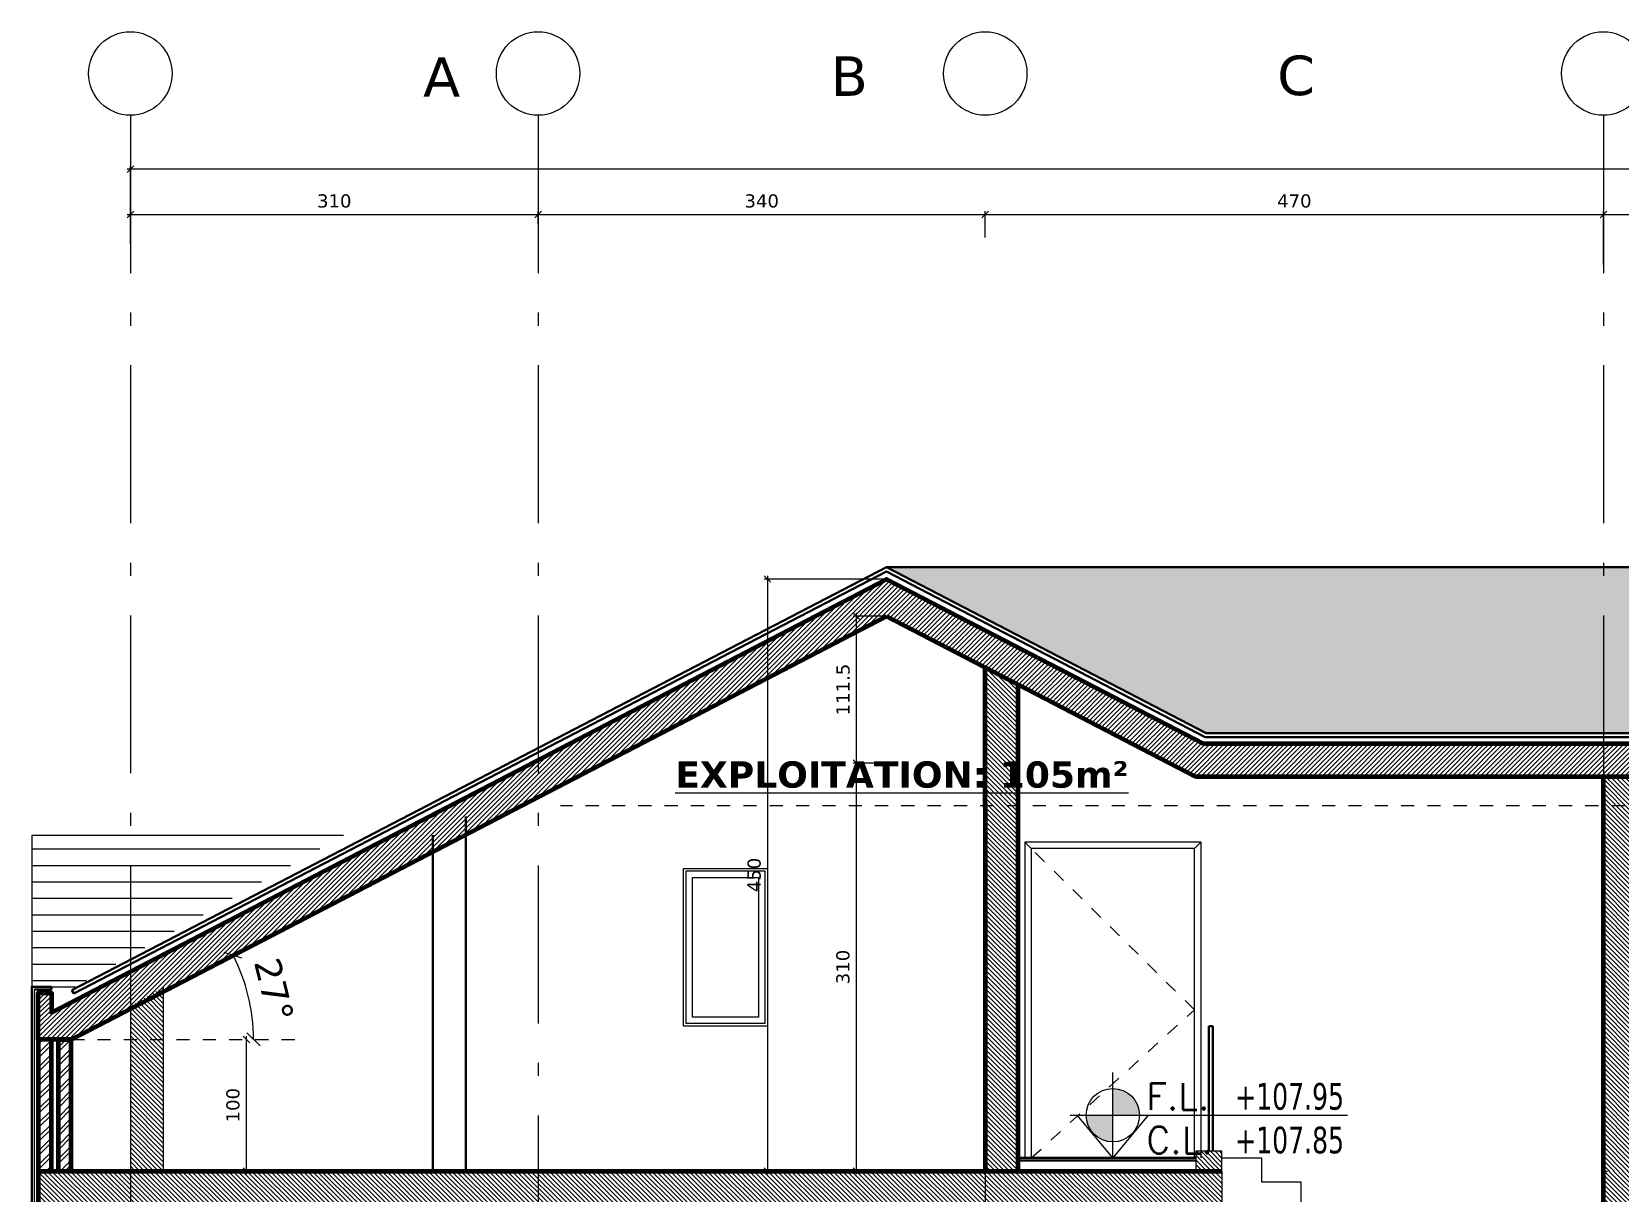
# Model space of a CAD drawing. Header units: inches. Extents: x -48 to 777, y -156 to 510.
# Drawn here: x 62.93 to 75, y 11.4 to 20.21 of the extents above; entities that cross this region are included whole.
import ezdxf
from ezdxf.enums import TextEntityAlignment as Align

# ---------------------------------------------------------------- set-up
doc = ezdxf.new("R2010")
doc.units = ezdxf.units.IN
doc.header["$MEASUREMENT"] = 0
for name, pattern in [('ACAD_ISO10W100', [18, 12, -3, 0, -3]), ('HIDDEN', [0.375, 0.25, -0.125]), ('NUHA', [1.45, 0.75, -0.25, 0.2, -0.25])]:
    doc.linetypes.add(name, pattern=pattern)
doc.layers.get('Defpoints').update_dxf_attribs({"lineweight": 5})
for name, color, linetype, lineweight in [('A-ANNOTATION', 34, 'Continuous', 5), ('A-AXIS ST', 251, 'ACAD_ISO10W100', 5), ('A-DIM', 9, 'Continuous', 5), ('A-DOORS', 38, 'Continuous', 20), ('A-HIDDEN', 254, 'HIDDEN', 5), ('A-PILLARS', 1, 'Continuous', 60), ('A-PROJECTION1', 6, 'Continuous', 30), ('A-Roof', 1, 'Continuous', 20), ('A-SIGNS1', 20, 'Continuous', 15), ('A-SIGNS2', 30, 'Continuous', 15), ('A-STAIRS', 135, 'Continuous', 20), ('A-TEXT', 50, 'Continuous', 15), ('A-WALLS', 7, 'Continuous', 60), ('A-WINDOWS', 4, 'Continuous', 20), ('C-GLASS', 162, 'Continuous', 30), ('C-STONE', 42, 'Continuous', 30), ('D-WOOD', 32, 'Continuous', 20), ('H-PILLARS', 61, 'Continuous', 5), ('H-WALLS', 51, 'Continuous', 5), ('H-WOOD', 26, 'Continuous', 5), ('Layer2', 4, 'Continuous', 20)]:
    doc.layers.add(name, color=color, linetype=linetype, lineweight=lineweight)
doc.layers.add('HH-DARK GREY', color=7, linetype='Continuous', lineweight=5, true_color=0x404040)
doc.styles.add('ROMAND', font='verdana.ttf')
doc.styles.add('ROMANS', font='romans__.ttf', dxfattribs={"height": 0.14})
doc.dimstyles.new('M-1.100', dxfattribs={"dimtxt": 0.2, "dimasz": 0.1, "dimexe": 0.05, "dimexo": 0.05, "dimgap": 0.1, "dimtad": 1, "dimlfac": 100, "dimrnd": 0.5, "dimzin": 9, "dimdsep": 46, "dimtxsty": 'ROMAND', "dimblk": 'OBLIQUE', "dimcen": 1, "dimdle": 0.05, "dimclrd": 256, "dimclre": 256, "dimclrt": 2, "dimadec": 0, "dimazin": 0, "dimtfac": 0.666667, "dimtmove": 2, "dimatfit": 3, "dimfxl": 0.04, "dimtolj": 1, "dimtzin": 5, "dimlwd": -1, "dimlwe": -1, "dimarcsym": 0})
doc.dimstyles.new('M-1.50', dxfattribs={"dimtxt": 0.1, "dimasz": 0.05, "dimexe": 0.025, "dimexo": 0.025, "dimgap": 0.05, "dimtad": 1, "dimlfac": 100, "dimrnd": 0.5, "dimzin": 9, "dimdsep": 46, "dimtxsty": 'ROMAND', "dimblk": 'OBLIQUE', "dimcen": 1, "dimdle": 0.025, "dimclrd": 256, "dimclre": 256, "dimclrt": 2, "dimadec": 0, "dimazin": 0, "dimtfac": 0.666667, "dimtmove": 2, "dimatfit": 3, "dimfxl": 0.04, "dimtolj": 1, "dimtzin": 5, "dimlwd": -1, "dimlwe": -1, "dimarcsym": 0})
pattern_1 = [(135, (-28.143537, -13.749103), (-0.0176776695, -0.0176776695), [])]
pattern_2 = [(45, (-347.3457, -293.51521), (-0.053033009, 0.053033009), []), (45, (-347.31035, -293.51521), (-0.053033009, 0.053033009), [])]

# ---------------------------------------------------------------- blocks, each defined once
blk = doc.blocks.new('_Oblique')
at = {"color": 0, "linetype": 'ByBlock', "lineweight": -2}
blk.add_line((-0.5, -0.5), (0.5, 0.5), dxfattribs=at)
blk = doc.blocks.new('*D948')
at = {"layer": 'A-DIM', "transparency": 16777216}
blk.add_line((64.567, 11.528), (64.567, 12.578), dxfattribs=at)
at = {"layer": 'Defpoints', "color": 0, "transparency": 16777216}
for p in [(64.567, 12.553), (64.567, 12.553), (64.567, 11.553)]:
    blk.add_point(p, dxfattribs=at)
at = {"layer": 'A-DIM', "transparency": 16777216, "xscale": 0.05, "yscale": 0.05, "zscale": 0.05}
for p, rotation in [((64.567, 12.553), 90), ((64.567, 11.553), 270)]:
    blk.add_blockref('_Oblique', p, dxfattribs=dict(at, rotation=rotation))
at = {"layer": 'A-DIM', "color": 2, "transparency": 16777216, "insert": (64.465, 12.053), "char_height": 0.1, "attachment_point": 5, "rotation": 90, "style": 'ROMAND'}
blk.add_mtext('\\A1;100', dxfattribs=at)
blk = doc.blocks.new('GXFHGCGFCD')
at = {"layer": 'A-SIGNS1', "linetype": 'NUHA'}
h = blk.add_hatch(color=256, dxfattribs=at)
h.paths.add_polyline_path([(90.3819, 61.3301), (90.3819, 61.1701), (90.5419, 61.1701, 0.414214)])
h.paths.add_polyline_path([(90.3819, 61.1701), (90.2219, 61.1701, 0.414214), (90.3819, 61.0101)])
at = {"layer": 'A-SIGNS1'}
for p, q in [((90.3819, 60.9141), (90.3819, 61.4261)), ((90.1259, 61.1701), (91.7898, 61.1701))]:
    blk.add_line(p, q, dxfattribs=at)
blk.add_circle((90.3819, 61.1701), 0.16, dxfattribs=at)
blk = doc.blocks.new('DGXFHXFGDFD')
at = {"layer": 'A-SIGNS1'}
blk.add_blockref('GXFHGCGFCD', (0, 0), dxfattribs=at)
at = {"layer": 'A-SIGNS2', "linetype": 'NUHA', "style": 'ROMANS'}
for s, p in [('F.L.', (90.5835, 61.2031)), ('C.L.', (90.5835, 60.9413))]:
    blk.add_text(s, height=0.16, dxfattribs=at).set_placement(p)
at = {"layer": 'A-SIGNS2', "style": 'ROMANS', "width": 0.910135, "flags": 4}
for tag, p, p2 in [('NIV.FINI', (91.1159, 61.2031), (91.7898, 61.2031)), ('NIV.BETON', (91.1159, 60.9413), (91.7898, 60.9413))]:
    blk.add_attdef(tag, text='', height=0.16, dxfattribs=at).set_placement(p, p2, align=Align.FIT)
blk = doc.blocks.new('*D789')
at = {"layer": 'A-DIM', "transparency": 16777216}
for p, q in [((69.41, 16.051), (68.505, 16.051)), ((68.53, 16.076), (68.53, 11.528)), ((69.41, 11.553), (68.505, 11.553))]:
    blk.add_line(p, q, dxfattribs=at)
at = {"layer": 'Defpoints', "color": 0, "transparency": 16777216}
for p in [(69.435, 16.051), (68.53, 11.553), (69.435, 11.553)]:
    blk.add_point(p, dxfattribs=at)
at = {"layer": 'A-DIM', "transparency": 16777216, "xscale": 0.05, "yscale": 0.05, "zscale": 0.05}
for p, rotation in [((68.53, 16.051), 90), ((68.53, 11.553), 270)]:
    blk.add_blockref('_Oblique', p, dxfattribs=dict(at, rotation=rotation))
at = {"layer": 'A-DIM', "color": 2, "transparency": 16777216, "insert": (68.428, 13.802), "char_height": 0.1, "attachment_point": 5, "rotation": 90, "style": 'ROMAND'}
blk.add_mtext('\\A1;450', dxfattribs=at)
blk = doc.blocks.new('*D790')
at = {"layer": 'A-DIM', "transparency": 16777216}
for p, q in [((69.41, 14.653), (69.18, 14.653)), ((69.205, 11.528), (69.205, 14.678)), ((69.41, 11.553), (69.18, 11.553))]:
    blk.add_line(p, q, dxfattribs=at)
at = {"layer": 'Defpoints', "color": 0, "transparency": 16777216}
for p in [(69.205, 14.653), (69.435, 14.653), (69.435, 11.553)]:
    blk.add_point(p, dxfattribs=at)
at = {"layer": 'A-DIM', "transparency": 16777216, "xscale": 0.05, "yscale": 0.05, "zscale": 0.05}
for p, rotation in [((69.205, 14.653), 90), ((69.205, 11.553), 270)]:
    blk.add_blockref('_Oblique', p, dxfattribs=dict(at, rotation=rotation))
at = {"layer": 'A-DIM', "color": 2, "transparency": 16777216, "insert": (69.103, 13.103), "char_height": 0.1, "attachment_point": 5, "rotation": 90, "style": 'ROMAND'}
blk.add_mtext('\\A1;310', dxfattribs=at)
blk = doc.blocks.new('*D791')
at = {"layer": 'A-DIM', "transparency": 16777216}
for p, q in [((69.41, 15.769), (69.18, 15.769)), ((69.205, 14.628), (69.205, 15.794)), ((69.41, 14.653), (69.18, 14.653))]:
    blk.add_line(p, q, dxfattribs=at)
at = {"layer": 'Defpoints', "color": 0, "transparency": 16777216}
for p in [(69.205, 15.769), (69.435, 15.769), (69.435, 14.653)]:
    blk.add_point(p, dxfattribs=at)
at = {"layer": 'A-DIM', "transparency": 16777216, "xscale": 0.05, "yscale": 0.05, "zscale": 0.05}
for p, rotation in [((69.205, 15.769), 90), ((69.205, 14.653), 270)]:
    blk.add_blockref('_Oblique', p, dxfattribs=dict(at, rotation=rotation))
at = {"layer": 'A-DIM', "color": 2, "transparency": 16777216, "insert": (69.104, 15.211), "char_height": 0.1, "attachment_point": 5, "rotation": 90, "style": 'ROMAND'}
blk.add_mtext('\\A1;111.5', dxfattribs=at)
blk = doc.blocks.new('*D846')
at = {"layer": 'A-DIM', "transparency": 16777216}
for p, q in [((63.66, 18.821), (66.81, 18.821)), ((63.685, 18.75), (63.685, 18.846)), ((66.785, 18.75), (66.785, 18.846))]:
    blk.add_line(p, q, dxfattribs=at)
at = {"layer": 'Defpoints', "color": 0, "transparency": 16777216}
for p in [(66.785, 18.821), (63.685, 18.725), (66.785, 18.725)]:
    blk.add_point(p, dxfattribs=at)
at = {"layer": 'A-DIM', "transparency": 16777216, "xscale": 0.05, "yscale": 0.05, "zscale": 0.05, "rotation": 180}
blk.add_blockref('_Oblique', (63.685, 18.821), dxfattribs=at)
at = {"layer": 'A-DIM', "transparency": 16777216, "xscale": 0.05, "yscale": 0.05, "zscale": 0.05}
blk.add_blockref('_Oblique', (66.785, 18.821), dxfattribs=at)
at = {"layer": 'A-DIM', "color": 2, "transparency": 16777216, "insert": (65.235, 18.923), "char_height": 0.1, "attachment_point": 5, "style": 'ROMAND'}
blk.add_mtext('\\A1;310', dxfattribs=at)
blk = doc.blocks.new('*D847')
at = {"layer": 'A-DIM', "transparency": 16777216}
for p, q in [((66.76, 18.821), (70.21, 18.821)), ((66.785, 18.75), (66.785, 18.846)), ((70.185, 18.647), (70.185, 18.846))]:
    blk.add_line(p, q, dxfattribs=at)
at = {"layer": 'Defpoints', "color": 0, "transparency": 16777216}
for p in [(70.185, 18.821), (66.785, 18.725), (70.185, 18.622)]:
    blk.add_point(p, dxfattribs=at)
at = {"layer": 'A-DIM', "transparency": 16777216, "xscale": 0.05, "yscale": 0.05, "zscale": 0.05, "rotation": 180}
blk.add_blockref('_Oblique', (66.785, 18.821), dxfattribs=at)
at = {"layer": 'A-DIM', "transparency": 16777216, "xscale": 0.05, "yscale": 0.05, "zscale": 0.05}
blk.add_blockref('_Oblique', (70.185, 18.821), dxfattribs=at)
at = {"layer": 'A-DIM', "color": 2, "transparency": 16777216, "insert": (68.485, 18.923), "char_height": 0.1, "attachment_point": 5, "style": 'ROMAND'}
blk.add_mtext('\\A1;340', dxfattribs=at)
blk = doc.blocks.new('*D848')
at = {"layer": 'A-DIM', "transparency": 16777216}
for p, q in [((70.16, 18.821), (74.91, 18.821)), ((70.185, 18.647), (70.185, 18.846)), ((74.885, 18.441), (74.885, 18.846))]:
    blk.add_line(p, q, dxfattribs=at)
at = {"layer": 'Defpoints', "color": 0, "transparency": 16777216}
for p in [(74.885, 18.821), (70.185, 18.622), (74.885, 18.416)]:
    blk.add_point(p, dxfattribs=at)
at = {"layer": 'A-DIM', "transparency": 16777216, "xscale": 0.05, "yscale": 0.05, "zscale": 0.05, "rotation": 180}
blk.add_blockref('_Oblique', (70.185, 18.821), dxfattribs=at)
at = {"layer": 'A-DIM', "transparency": 16777216, "xscale": 0.05, "yscale": 0.05, "zscale": 0.05}
blk.add_blockref('_Oblique', (74.885, 18.821), dxfattribs=at)
at = {"layer": 'A-DIM', "color": 2, "transparency": 16777216, "insert": (72.535, 18.923), "char_height": 0.1, "attachment_point": 5, "style": 'ROMAND'}
blk.add_mtext('\\A1;470', dxfattribs=at)
blk = doc.blocks.new('*D849')
at = {"layer": 'A-DIM', "transparency": 16777216}
for p, q in [((74.86, 18.821), (77.911, 18.821)), ((74.885, 18.441), (74.885, 18.846)), ((77.886, 18.441), (77.886, 18.846))]:
    blk.add_line(p, q, dxfattribs=at)
at = {"layer": 'Defpoints', "color": 0, "transparency": 16777216}
for p in [(77.886, 18.821), (74.885, 18.416), (77.886, 18.416)]:
    blk.add_point(p, dxfattribs=at)
at = {"layer": 'A-DIM', "transparency": 16777216, "xscale": 0.05, "yscale": 0.05, "zscale": 0.05, "rotation": 180}
blk.add_blockref('_Oblique', (74.885, 18.821), dxfattribs=at)
at = {"layer": 'A-DIM', "transparency": 16777216, "xscale": 0.05, "yscale": 0.05, "zscale": 0.05}
blk.add_blockref('_Oblique', (77.886, 18.821), dxfattribs=at)
at = {"layer": 'A-DIM', "color": 2, "transparency": 16777216, "insert": (76.386, 18.923), "char_height": 0.1, "attachment_point": 5, "style": 'ROMAND'}
blk.add_mtext('\\A1;300', dxfattribs=at)
blk = doc.blocks.new('*D851')
at = {"layer": 'A-DIM', "transparency": 16777216}
for p, q in [((63.685, 18.597), (63.685, 19.19)), ((91.036, 17.888), (91.036, 19.19)), ((91.061, 19.165), (63.66, 19.165))]:
    blk.add_line(p, q, dxfattribs=at)
at = {"layer": 'Defpoints', "color": 0, "transparency": 16777216}
for p in [(63.685, 19.165), (63.685, 18.572), (91.036, 17.863)]:
    blk.add_point(p, dxfattribs=at)
at = {"layer": 'A-DIM', "transparency": 16777216, "xscale": 0.05, "yscale": 0.05, "zscale": 0.05, "rotation": 180}
blk.add_blockref('_Oblique', (63.685, 19.165), dxfattribs=at)
at = {"layer": 'A-DIM', "transparency": 16777216, "xscale": 0.05, "yscale": 0.05, "zscale": 0.05}
blk.add_blockref('_Oblique', (91.036, 19.165), dxfattribs=at)
at = {"layer": 'A-DIM', "color": 2, "transparency": 16777216, "insert": (77.361, 19.267), "char_height": 0.1, "attachment_point": 5, "style": 'ROMAND'}
blk.add_mtext('\\A1;2735', dxfattribs=at)
blk = doc.blocks.new('*D949')
at = {"layer": 'Defpoints', "color": 0, "transparency": 16777216}
for p in [(69.435, 15.769), (64.604, 12.773), (63.234, 12.553), (63.235, 12.553), (65.019, 12.553)]:
    blk.add_point(p, dxfattribs=at)
at = {"layer": 'Layer2', "transparency": 16777216}
blk.add_arc((63.234, 12.553), 1.387, 0, 27.4215, dxfattribs=at)
at = {"layer": 'Layer2', "transparency": 16777216, "xscale": 0.1, "yscale": 0.1, "zscale": 0.1}
for p, rotation in [((64.466, 13.191), 117.4215278366394), ((64.621, 12.553), 270.0000000000001)]:
    blk.add_blockref('_Oblique', p, dxfattribs=dict(at, rotation=rotation))
at = {"layer": 'Layer2', "color": 2, "transparency": 16777216, "insert": (64.778, 12.929), "char_height": 0.2, "attachment_point": 5, "rotation": 283.7108, "style": 'ROMAND'}
blk.add_mtext('\\A1;27°', dxfattribs=at)

msp = doc.modelspace()

# ---------------------------------------------------------------- hatches: boundary and pattern name
at = {"layer": 'H-PILLARS'}
h = msp.add_hatch(dxfattribs=at)
h.set_pattern_fill('ANSI31', color=256, scale=0.2)
h.set_pattern_definition([(45, (0, 96.73333), (-0.0176776695, 0.0176776695), [])])
h.paths.add_polyline_path([(63.68486, 12.78636), (63.68486, 12.80657), (63.68486, 13.06801), (63.08472, 12.75664), (63.08472, 12.90709), (62.98472, 12.90709), (62.98472, 12.55256), (63.23422, 12.55256)])
h.paths.add_polyline_path([(66.78473, 14.39466), (66.78473, 14.6763), (63.68486, 13.06801), (63.68486, 12.78636)])
h.paths.add_polyline_path([(69.43454, 15.76945), (71.78401, 14.55049), (74.88472, 14.55049), (74.88472, 14.80049), (71.845, 14.80049), (69.43454, 16.0511), (66.78473, 14.6763), (66.78473, 14.39466)])
h.paths.add_polyline_path([(77.88629, 14.80049), (74.88472, 14.80049), (74.88472, 14.55049), (77.88629, 14.55049)])
h.paths.add_polyline_path([(83.28629, 14.80049), (77.88629, 14.80049), (77.88629, 14.55049), (83.28629, 14.55049)])
h.paths.add_polyline_path([(84.98629, 14.80049), (83.28629, 14.80049), (83.28629, 14.55049), (84.92529, 14.55049), (85.47367, 14.26597), (87.53085, 14.26597), (88.88629, 13.56274), (88.88629, 13.66231), (88.88629, 13.84438), (87.59184, 14.51597), (85.53466, 14.51597)])
h.paths.add_polyline_path([(88.88629, 13.84438), (88.88629, 13.56274), (90.83333, 12.55256), (90.83629, 12.55256), (90.93629, 12.55256), (91.03629, 12.55256), (91.03629, 12.89372), (90.98629, 12.89372), (90.98629, 12.75484)])
h = msp.add_hatch(dxfattribs=at)
h.set_pattern_fill('ANSI31', color=256, scale=0.2, angle=90)
h.set_pattern_definition(pattern_1)
h.paths.add_polyline_path([(63.93472, 12.94757), (63.68486, 12.80657), (63.68486, 11.55256), (63.93472, 11.55256)])
h.paths.add_polyline_path([(70.43472, 15.25053), (70.18472, 15.38024), (70.18472, 11.55256), (70.43472, 11.55256)])
h.paths.add_polyline_path([(75.08629, 14.55049), (74.88472, 14.55049), (74.88472, 11.55256), (75.08629, 11.55256)])
h = msp.add_hatch(dxfattribs=at)
h.set_pattern_fill('ANSI31', color=256, scale=0.2, angle=90)
h.set_pattern_definition([(135, (353.110736, -3.214337), (-0.0176776695, -0.0176776695), [])])
h.paths.add_polyline_path([(71.98472, 11.70256), (71.78472, 11.70256), (71.78472, 11.55256), (71.98472, 11.55256)])
h = msp.add_hatch(dxfattribs=at)
h.set_pattern_fill('ANSI31', color=256, scale=0.2, angle=90)
h.set_pattern_definition(pattern_1)
h.paths.add_polyline_path([(71.98472, 11.30256), (71.98472, 11.55256), (62.98472, 11.55256), (62.98472, 11.30256)])
h = msp.add_hatch(dxfattribs=at)
h.set_pattern_fill('ANSI31', color=256, scale=0.2, angle=90)
h.paths.add_polyline_path([(91.08629, 11.55256), (74.88472, 11.55256), (74.88472, 11.30256), (91.08629, 11.30256)])
at = {"layer": 'H-WALLS'}
h = msp.add_hatch(dxfattribs=at)
h.set_pattern_fill('ANSI32', color=256, scale=0.2)
h.set_pattern_definition(pattern_2)
h.paths.add_polyline_path([(63.08472, 12.55256), (62.98472, 12.55256), (62.98472, 11.55256), (63.08472, 11.55256)])
h = msp.add_hatch(dxfattribs=at)
h.set_pattern_fill('ANSI32', color=256, scale=0.2)
h.set_pattern_definition(pattern_2)
h.paths.add_polyline_path([(63.23472, 12.55256), (63.13472, 12.55256), (63.13472, 11.55256), (63.23472, 11.55256)])
at = {"layer": 'H-WOOD'}
h = msp.add_hatch(dxfattribs=at)
h.set_pattern_fill('ANSI31', color=256, angle=135)
h.paths.add_polyline_path([(65.30605, 14.10252), (62.93472, 14.10252), (62.93472, 12.95256), (63.08472, 12.95256), (63.26819, 12.95256)])
at = {"layer": 'HH-DARK GREY'}
h = msp.add_hatch(dxfattribs=at)
h.set_pattern_fill('AR-RSHKE', color=256, scale=0.02, angle=360)
h.set_pattern_definition([(0, (0, 96.73333), (0.51, 0.24), [0.12, -0.1, 0.14, -0.06, 0.18, -0.08]), (0, (0.12, 96.74333), (0.51, 0.24), [0.1, -0.38, 0.08, -0.12]), (0, (0.36, 96.71833), (0.51, 0.24), [0.06, -0.62]), (90, (0, 96.73333), (-0.17, 0.24), [0.23, -0.73]), (90, (0.12, 96.73333), (-0.17, 0.24), [0.225, -0.735]), (90, (0.22, 96.73333), (-0.17, 0.24), [0.21, -0.75]), (90, (0.36, 96.71833), (-0.17, 0.24), [0.23, -0.73]), (90, (0.42, 96.71833), (-0.17, 0.24), [0.23, -0.73]), (90, (0.6, 96.73333), (-0.17, 0.24), [0.22, -0.74])])
h.paths.add_polyline_path([(74.88472, 16.14123), (69.43454, 16.14123), (71.86452, 14.88049), (74.88472, 14.88049)])
h.paths.add_polyline_path([(77.88629, 16.14123), (74.88472, 16.14123), (74.88472, 14.88049), (77.88629, 14.88049)])
h.paths.add_polyline_path([(83.28629, 15.77262), (82.57583, 16.14123), (77.88629, 16.14123), (77.88629, 14.88049), (83.28629, 14.88049)])
h.paths.add_polyline_path([(83.28629, 15.77262), (83.28629, 14.88049), (85.00581, 14.88049)], flags=17)
h.paths.add_polyline_path([(85.18138, 15.85671), (83.28629, 15.85671), (83.28629, 15.77262), (85.00581, 14.88049), (85.55418, 14.59597), (87.61136, 14.59597)])

# ---------------------------------------------------------------- linework, layer by layer
at = {"layer": 'A-ANNOTATION', "linetype": 'Continuous'}
for centre in [(63.68486, 19.89213), (66.78473, 19.89213), (70.18472, 19.89213), (74.88472, 19.89213)]:
    msp.add_circle(centre, 0.31723, dxfattribs=at)
at = {"layer": 'A-AXIS ST', "ltscale": 0.1}
for p, q in [((63.68486, 19.57489), (63.68486, -6.24258)), ((66.78473, 19.57489), (66.78473, -6.24258)), ((74.88472, 19.57489), (74.88472, -6.24258)), ((70.18472, 15.38024), (70.18472, -6.24258))]:
    msp.add_line(p, q, dxfattribs=at)
at = {"layer": 'A-DOORS'}
for p, q in [((71.82472, 14.05256), (70.48472, 14.05256)), ((70.48472, 14.05256), (70.48472, 11.65256)), ((70.53472, 14.00256), (70.48472, 14.05256)), ((71.77472, 14.00256), (71.82472, 14.05256)), ((71.82472, 14.05256), (71.82472, 11.65256))]:
    msp.add_line(p, q, dxfattribs=at)
msp.add_lwpolyline([(71.77472, 14.00256), (70.53472, 14.00256), (70.53472, 11.65256), (71.77472, 11.65256)], close=True, dxfattribs=at)
at = {"layer": 'A-HIDDEN', "linetype": 'HIDDEN', "ltscale": 0.3}
msp.add_line((85.24629, 14.32852), (66.95609, 14.32852), dxfattribs=at)
at = {"layer": 'A-HIDDEN', "ltscale": 0.4}
msp.add_line((63.23472, 12.55256), (65.01905, 12.55256), dxfattribs=at)
msp.add_lwpolyline([(70.53472, 11.65256), (71.77472, 12.77756), (70.53472, 14.00256)], dxfattribs=at)
at = {"layer": 'A-PILLARS'}
for p, q in [((63.23422, 12.55256), (69.43454, 15.76945)), ((69.43454, 15.76945), (71.78401, 14.55049)), ((70.18472, 14.31797), (70.18472, 15.38024)), ((70.43472, 11.55256), (70.43472, 15.25053)), ((71.78401, 14.55049), (84.92529, 14.55049)), ((70.18472, 14.35256), (70.18472, 11.55256)), ((62.98472, 11.55256), (71.98472, 11.55256)), ((62.98472, 11.55256), (62.98472, 11.30256))]:
    msp.add_line(p, q, dxfattribs=at)
for points in [[(63.23422, 12.55256), (62.98472, 12.55256), (62.98472, 12.90709), (63.08472, 12.90709), (63.08472, 12.75664), (69.43454, 16.0511), (71.845, 14.80049), (84.98629, 14.80049), (85.53466, 14.51597), (87.59184, 14.51597), (90.98629, 12.75484), (90.98629, 12.89372), (91.08629, 12.89372), (91.08629, 12.55256), (90.83629, 12.55256)], [(63.68472, 8.20256), (71.98472, 8.20256), (71.98472, 8.37856), (72.28472, 8.37856), (72.28472, 8.55456), (72.58472, 8.55456), (72.58472, 8.73056), (72.88472, 8.73056), (72.88472, 8.90656), (73.18472, 8.90656), (73.18472, 9.08256), (73.48472, 9.08256), (73.48472, 9.25856), (73.78472, 9.25856), (73.78472, 9.43456), (74.88472, 9.43456), (74.88472, 14.55049)]]:
    msp.add_lwpolyline(points, dxfattribs=at)
at = {"layer": 'A-PROJECTION1'}
for p, q in [((66.23473, 14.24546), (66.23473, 11.55256)), ((65.98473, 14.10438), (65.98473, 11.55256))]:
    msp.add_line(p, q, dxfattribs=at)
at = {"layer": 'A-Roof'}
for p, q in [((63.93472, 12.94757), (63.93472, 11.55256)), ((63.68486, 12.80657), (63.68486, 11.55256)), ((71.98472, 11.70256), (71.78472, 11.70256)), ((71.78472, 11.70256), (71.78472, 11.55256)), ((71.98472, 11.55256), (71.98472, 11.70256)), ((71.98472, 11.55256), (71.98472, 11.30256)), ((74.88472, 11.55256), (74.91503, 11.55256))]:
    msp.add_line(p, q, dxfattribs=at)
at = {"layer": 'A-SIGNS1'}
for points in [[(63.11481, 11.30255), (63.11471, 11.02252), (62.95472, 11.02252), (62.95472, 12.93256)], [(71.42262, 11.97696), (71.15472, 11.65256), (70.88472, 11.97696)]]:
    msp.add_lwpolyline(points, dxfattribs=at)
at = {"layer": 'A-STAIRS'}
for p, q in [((71.98472, 11.65256), (72.28472, 11.65256)), ((72.28472, 11.65256), (72.28472, 11.47056)), ((72.28472, 11.47056), (72.58472, 11.47056)), ((72.58472, 11.47056), (72.58472, 11.29456))]:
    msp.add_line(p, q, dxfattribs=at)
at = {"layer": 'A-WALLS', "linetype": 'Continuous'}
for p, q in [((63.13472, 12.55256), (63.13472, 11.55256)), ((63.13472, 12.55256), (63.23472, 12.55256)), ((63.23472, 11.55256), (63.23472, 12.55256)), ((63.13472, 11.55256), (63.23472, 11.55256))]:
    msp.add_line(p, q, dxfattribs=at)
msp.add_lwpolyline([(63.08472, 12.55256), (62.98472, 12.55256), (62.98472, 11.55256), (63.08472, 11.55256)], close=True, dxfattribs=at)
at = {"layer": 'A-WINDOWS'}
for points in [[(67.90972, 13.83252), (68.50972, 13.83252), (68.50972, 12.67256), (67.90972, 12.67256)], [(67.95972, 13.78252), (68.45972, 13.78252), (68.45972, 12.72256), (67.95972, 12.72256)]]:
    msp.add_lwpolyline(points, close=True, dxfattribs=at)
at = {"layer": 'C-GLASS'}
for p, q in [((71.88472, 11.70256), (71.88472, 12.65256)), ((71.91472, 12.65256), (71.88472, 12.65256)), ((71.91472, 11.70256), (71.91472, 12.65256))]:
    msp.add_line(p, q, dxfattribs=at)
at = {"layer": 'C-STONE'}
for p, q in [((69.43454, 16.14123), (82.57583, 16.14123)), ((63.08472, 12.93256), (62.95472, 12.93256)), ((63.08472, 12.95256), (63.08472, 12.93256)), ((63.24011, 12.92738), (63.25392, 12.90075)), ((70.43472, 11.65256), (71.78472, 11.65256)), ((70.43472, 11.63256), (71.78472, 11.63256))]:
    msp.add_line(p, q, dxfattribs=at)
for points in [[(63.24011, 12.92738), (69.43454, 16.14123), (71.86452, 14.88049), (85.00581, 14.88049), (85.55418, 14.59597), (87.61136, 14.59597), (90.83242, 12.9248)], [(63.25392, 12.90075), (69.43454, 16.10743), (71.8572, 14.85049), (84.99849, 14.85049), (85.54686, 14.56597), (87.60404, 14.56597), (90.8186, 12.89817)], [(63.08472, 12.95256), (62.93472, 12.95256), (62.93472, 11.00252), (63.13471, 11.00252), (63.13481, 11.30254)]]:
    msp.add_lwpolyline(points, dxfattribs=at)
at = {"layer": 'D-WOOD'}
msp.add_line((63.08472, 12.95256), (63.26819, 12.95256), dxfattribs=at)
msp.add_lwpolyline([(65.30605, 14.10252), (62.93472, 14.10252), (62.93472, 12.95256), (63.08472, 12.95256)], dxfattribs=at)
msp.add_lwpolyline([(67.88972, 13.85252), (68.52972, 13.85252), (68.52972, 12.65256), (67.88972, 12.65256)], close=True, dxfattribs=at)

# ---------------------------------------------------------------- block references
at = {"layer": 'A-SIGNS1'}
ref = msp.add_blockref('DGXFHXFGDFD', (-43.37718, -65.5378), dxfattribs=dict(at, xscale=1.267200000000003, yscale=1.267200000000003, zscale=1.267200000000003))
ref.add_attrib('NIV.FINI', '+107.95', dxfattribs={"layer": 'A-SIGNS2', "height": 0.202752, "style": 'ROMAND', "width": 0.680836}).set_placement((72.08484, 12.01881), (72.91281, 12.01881), align=Align.FIT)
ref.add_attrib('NIV.BETON', '+107.85', dxfattribs={"layer": 'A-SIGNS2', "height": 0.202752, "style": 'ROMAND', "width": 0.680836}).set_placement((72.08484, 11.68705), (72.91281, 11.68705), align=Align.FIT)

# ---------------------------------------------------------------- texts
at = {"layer": 'A-ANNOTATION', "char_height": 0.3, "width": 5.0170833, "attachment_point": 9, "style": 'ROMAND'}
for s, insert in [('C', (72.69204, 19.72218)), ('A', (66.19219, 19.71618)), ('B', (69.29205, 19.72218))]:
    msp.add_mtext(s, dxfattribs=dict(at, insert=insert))
at = {"layer": 'A-TEXT', "insert": (71.27354, 14.46172), "char_height": 0.2, "width": 3.8018074, "attachment_point": 9, "style": 'ROMAND'}
msp.add_mtext('{\\fVerdana|b1|i0|c0|p34;\\LEXPLOITATION: 105m²}', dxfattribs=at)

# ---------------------------------------------------------------- dimensions: what is measured, and where the dimension line sits
at = {"layer": 'A-DIM'}
for base, p1, p2, angle, picture, middle in [((63.68486, 19.16487), (91.03629, 17.86347), (63.68486, 18.57183), 180, '*D851', (77.36058, 19.26695)), ((66.78473, 18.82077), (63.68486, 18.72451), (66.78473, 18.72451), 180, '*D846', (65.23479, 18.92285)), ((70.18472, 18.82077), (66.78473, 18.72451), (70.18472, 18.62176), 180, '*D847', (68.48472, 18.92285)), ((74.88472, 18.82077), (70.18472, 18.62176), (74.88472, 18.41602), 180, '*D848', (72.53472, 18.92282)), ((77.88629, 18.82077), (74.88472, 18.41602), (77.88629, 18.41602), 180, '*D849', (76.38551, 18.92285)), ((68.52972, 11.55256), (69.43454, 16.0511), (69.43454, 11.55256), 90, '*D789', (68.42767, 13.80183)), ((69.20475, 15.76945), (69.43454, 14.65252), (69.43454, 15.76945), 90, '*D791', (69.10354, 15.21099)), ((69.20475, 14.65252), (69.43454, 11.55256), (69.43454, 14.65252), 90, '*D790', (69.10267, 13.10254)), ((64.56705, 12.55256), (64.56705, 11.55256), (64.56705, 12.55256), 90, '*D948', (64.465, 12.05256))]:
    dim = msp.add_linear_dim(base=base, p1=p1, p2=p2, angle=angle, dimstyle='M-1.50', dxfattribs=at)
    dim.commit()
    dim.dimension.update_dxf_attribs({"geometry": picture, "text_midpoint": middle})
at = {"layer": 'Layer2'}
dim = msp.add_angular_dim_2l(base=(64.60376, 12.77292), line1=((63.23472, 12.55256), (65.01905, 12.55256)), line2=((63.23422, 12.55256), (69.43454, 15.76945)), dimstyle='M-1.100', dxfattribs=at)
dim.commit()
dim.dimension.update_dxf_attribs({"geometry": '*D949', "text_midpoint": (64.77817, 12.92924)})

doc.saveas('drawing.dxf')
